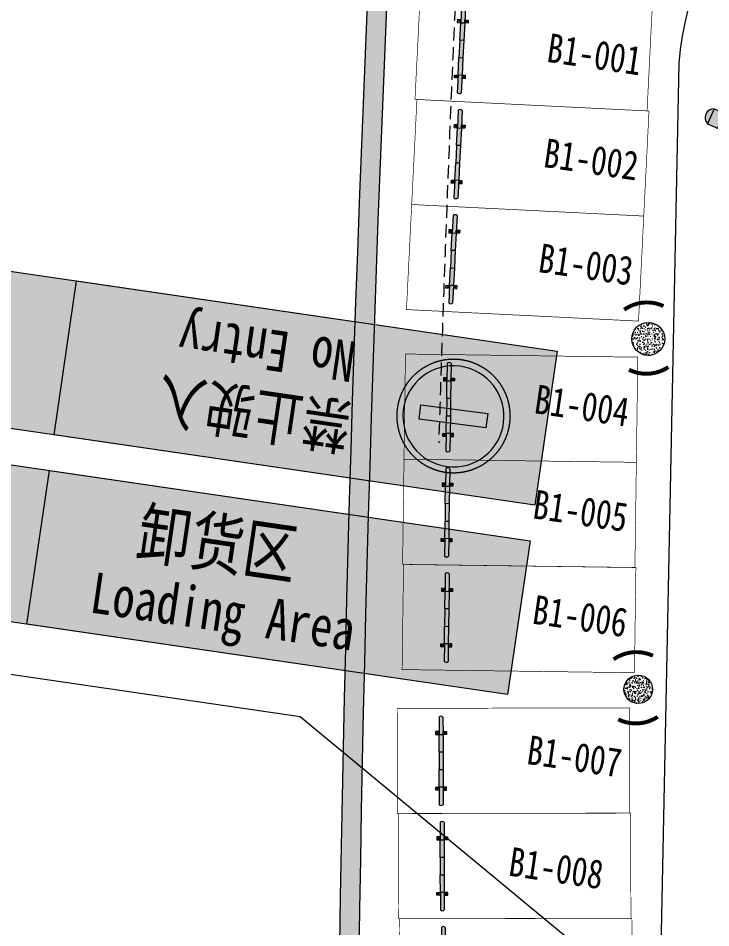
# Model space of a CAD drawing. Header units: inches. Extents: x -414268 to 632271, y -366004 to 318730.
# Drawn here: x 490944 to 506742, y 107159 to 127915 of the extents above; entities that cross this region are included whole.
import ezdxf

# ---------------------------------------------------------------- set-up
doc = ezdxf.new("R2010")
doc.units = ezdxf.units.IN
doc.header["$LTSCALE"] = 1200
doc.header["$MEASUREMENT"] = 0
doc.linetypes.add('DASHED', pattern=[19.049999999999997, 12.7, -6.35])
doc.linetypes.add('HIDDEN', pattern=[0.375, 0.25, -0.125])
doc.layers.get('0').update_dxf_attribs({"linetype": 'CONTINUOUS', "lineweight": 0})
for name, color, linetype, lineweight in [('0--PAI--', 7, 'CONTINUOUS', 0), ('0--PAI--BLACK', 7, 'CONTINUOUS', 0), ('0--PAI--HUANG', 40, 'CONTINUOUS', 0), ('0--PAI--RED', 1, 'CONTINUOUS', 0), ('0--弧型立面标', 7, 'CONTINUOUS', 0), ('0--挡车架', 7, 'CONTINUOUS', 0), ('0--灯箱字(黄底黑字)', 7, 'CONTINUOUS', 0), ('0--路缘线', 1, 'CONTINUOUS', 0), ('0－－车位', 4, 'CONTINUOUS', 0), ('0－－车位号码', 7, 'CONTINUOUS', 0), ('COL-GRID-UG-2$0$STR-COMP-0', 7, 'CONTINUOUS', 0), ('COL-GRID-UG-2$0$STR-COMP-4', 7, 'CONTINUOUS', 0), ('COLUMN', 7, 'CONTINUOUS', 0), ('HATCH', 7, 'CONTINUOUS', 0)]:
    doc.layers.add(name, color=color, linetype=linetype, lineweight=lineweight)
doc.layers.add('0--灯箱--字', color=7, linetype='CONTINUOUS', lineweight=0, true_color=0xf7f7f7)
doc.styles.add('-宋体', font='simsun.ttc', dxfattribs={"width": 0.8})
doc.styles.add('-黑体', font='simhei.ttf', dxfattribs={"width": 0.8})

# ---------------------------------------------------------------- blocks, each defined once
blk = doc.blocks.new('COL-GRID-UG-2$0$_65')
at = {"layer": 'COL-GRID-UG-2$0$STR-COMP-4'}
h = blk.add_hatch(dxfattribs=at)
h.set_pattern_fill('AR-CONC', color=251, scale=0.02000000000000003, angle=-71.45922951694362, style=0)
h.set_pattern_definition([(330.220170166661, (9.780911265253447, -53.02194924296044), (0.01310157522271839, -0.1434027500651823), [0.01500000000000002, -0.1650000000000003]), (275.2201701666611, (9.780911265253447, -53.02194924296044), (0.1431276881705953, 0.05400242977981085), [0.01200000000000002, -0.1320000000000001]), (20.67157016666113, (9.78200306402368, -53.03389947159923), (0.1562291924156083, -0.08940044134511446), [0.01274803800000002, -0.1402284224000002]), (326.4043701666611, (9.820276593525996, -53.01485199490259), (0.005293820626032765, -0.2159351186403456), [0.02250000000000003, -0.2475000000000004]), (16.85577016666115, (9.820717733939517, -53.03284658832125), (0.2249000141792535, -0.1493987403033274), [0.01912205760000002, -0.2103426000000002]), (271.4043701666612, (9.820276593525996, -53.01485199490259), (0.2249001308833271, -0.1493985647275436), [0.01800000000000001, -0.1980000000000001]), (301.2201701666611, (9.813983885486785, -53.03630897105332), (-0.05806413691702267, -0.1317746409733485), [0.01500000000000002, -0.1650000000000003]), (246.2201701666611, (9.813983885486785, -53.03630897105332), (0.1513631941852344, -0.02215809082988847), [0.01200000000000002, -0.1320000000000001]), (351.6715701666611, (9.809145200398241, -53.0472901880612), (0.0932989364987837, -0.1539328032737996), [0.01274803800000002, -0.1402284224000002]), (317.7201701666611, (9.780911265253447, -53.02194924296044), (0.06595388672758523, 0.009419767806314105), [0, -0.1304000000000001, 0, -0.1340000000000001, 0, -0.1325000000000001]), (287.720170166661, (9.780911265253447, -53.02194924296044), (0.08696608138238515, -0.03778290471883278), [0, -0.0764000000000001, 0, -0.1274000000000002, 0, -0.05050000000000007]), (247.7201701666611, (9.772997833668946, -52.97805690193655), (0.01450395159196302, -0.1058708647939462), [0, -0.05000000000000007, 0, -0.1560000000000002, 0, -0.2070000000000003]), (237.7201701666611, (9.769449209640019, -52.95837423780027), (0.04039841199479828, -0.1112342255436634), [0, -0.06500000000000007, 0, -0.1036000000000001, 0, -0.1470000000000002])])
edge = h.paths.add_edge_path()
edge.add_arc((-3.552713678800501e-15, 0), 0.325, 0, 360)
at = {"layer": 'COL-GRID-UG-2$0$STR-COMP-0'}
blk.add_circle((-3.552713678800501e-15, 0), 0.325, dxfattribs=at)
blk = doc.blocks.new('A$C6F4820FC')
at = {"layer": '0--挡车架'}
h = blk.add_hatch(color=256, dxfattribs=at)
h.paths.add_polyline_path([(1617.474230922457, 169.3952663332057), (1684.499301437642, 169.3952663332057), (1684.499301437642, 248.7905199443812), (1617.474230922457, 248.7905199443812)])
h.paths.add_polyline_path([(1638.848788944474, 209.0928931387934, -1), (1663.124743415625, 209.0928931387934, -1)], flags=16)
h.paths.add_polyline_path([(1617.474230922457, 1.272001827601343e-05), (1684.499301437642, 1.272001827601343e-05), (1684.499301437642, 79.39526633119387), (1617.474230922457, 79.39526633119384)])
h.paths.add_polyline_path([(1638.848788944473, 39.69763952560606, -1), (1663.124743415624, 39.69763952560606, -1)], flags=16)
h.paths.add_polyline_path([(351.069134268579, 248.7905199443813), (351.0691342685791, 169.3952663332057), (418.0942047837639, 169.3952663332057), (418.0942047837638, 248.7905199443812)])
h.paths.add_polyline_path([(396.7196467617473, 209.0928931387934, 1), (372.4436922905957, 209.0928931387934, 1)], flags=16)
h.paths.add_polyline_path([(418.0942047837639, 79.39526633119387), (351.0691342685791, 79.39526633119387), (351.0691342685791, 1.272001827601343e-05), (418.0942047837639, 1.272001827601343e-05)])
h.paths.add_polyline_path([(372.4436922905957, 39.69763952560606, -1), (396.7196467617473, 39.69763952560606, -1)], flags=16)
h = blk.add_hatch(color=256, dxfattribs=at)
h.paths.add_polyline_path([(2017.784217856827, 79.3952663297232, 0.3952043560108401), (2017.78421785311, 169.3952663332057), (1617.474230922457, 169.3952663332057), (1617.474230922458, 79.39526633119387), (1684.499301437642, 79.39526633119385)])
h.paths.add_polyline_path([(818.9364171714836, 169.3952663332057), (818.9364171714836, 79.39526633119385), (1216.632018534735, 79.39526633119385), (1216.632018534736, 169.3952663332057)])
h.paths.add_polyline_path([(418.094204783764, 79.39526633119385), (418.0942047837638, 169.3952663332057), (351.0691342685791, 169.3952663332057), (17.78421785310638, 169.395266333202, 0.3952043560108128), (17.78421784939219, 79.39526632972411)])
h = blk.add_hatch(color=40, dxfattribs=at)
h.paths.add_polyline_path([(1216.632018534736, 169.3952663332056), (1216.632018534735, 79.39526633119385), (1617.474230922457, 79.39526633119385), (1617.474230922457, 169.3952663332056)])
h.paths.add_polyline_path([(818.9364171714836, 79.39526633119385), (818.9364171714836, 169.3952663332057), (418.0942047837639, 169.3952663332057), (418.0942047837639, 79.39526633119385)])
for p, q in [((17.78421785310638, 169.395266333202), (418.0942047837639, 169.3952663332057)), ((17.78421784939155, 79.39526632972411), (418.0942047837639, 79.39526633119385)), ((818.9364171714838, 169.3952663332057), (1216.632018534736, 169.3952663332057)), ((818.9364171714838, 79.39526633119385), (1216.632018534735, 79.39526633119385)), ((1617.474230922457, 169.3952663332057), (2017.78421785311, 169.3952663332057)), ((1617.474230922457, 79.39526633119385), (2017.784217856827, 79.3952663297232))]:
    blk.add_line(p, q, dxfattribs=at)
for points in [[(418.0942047837639, 169.3952663332057), (351.0691342685791, 169.3952663332057), (351.0691342685791, 248.7905199443812), (418.0942047837639, 248.7905199443812)], [(1617.474230922457, 169.3952663332057), (1684.499301437642, 169.3952663332057), (1684.499301437642, 248.7905199443812), (1617.474230922457, 248.7905199443812)], [(418.0942047837639, 79.39526633119385), (351.0691342685791, 79.39526633119385), (351.0691342685791, 1.272001827601343e-05), (418.0942047837639, 1.272001827601343e-05)], [(1617.474230922457, 79.39526633119385), (1684.499301437642, 79.39526633119385), (1684.499301437642, 1.272001827601343e-05), (1617.474230922457, 1.272001827601343e-05)]]:
    blk.add_lwpolyline(points, close=True, dxfattribs=at)
at = {"layer": '0--挡车架', "color": 0}
for points in [[(818.9364171714838, 169.3952663332057), (818.9364171714838, 79.39526633119385), (418.0942047837639, 79.39526633119385), (418.0942047837639, 169.3952663332057)], [(1617.474230922457, 169.3952663332057), (1617.474230922457, 79.39526633119385), (1216.632018534735, 79.39526633119385), (1216.632018534736, 169.3952663332057)]]:
    blk.add_lwpolyline(points, close=True, dxfattribs=at)
at = {"layer": '0--挡车架'}
for centre in [(384.5816695261715, 209.0928931387934), (1650.986766180049, 209.0928931387934), (384.5816695261715, 39.69763952560606), (1650.986766180049, 39.69763952560606)]:
    blk.add_circle(centre, 12.13797723557582, dxfattribs=at)
for centre, start, end in [((65.82469069586296, 124.3952663294804), 136.8717046789877, 223.1282953162828), ((1969.743745010358, 124.3952663294804), 316.871704683716, 43.12829532101674)]:
    blk.add_arc(centre, 65.82466886578737, start, end, dxfattribs=at)
blk = doc.blocks.new('A$C001A7B1A')
at = {"layer": '0－－车位', "const_width": 15}
blk.add_lwpolyline([(2407.499988817268, 5307.500045389108), (7.499988817267877, 5307.500045389108), (7.499988817267877, 7.500045389109687), (2407.499988817268, 7.500045389109687)], close=True, dxfattribs=at)
at = {"layer": '0--挡车架'}
blk.add_blockref('A$C6F4820FC', (189.7157709641579, 883.1047790596294), dxfattribs=at)
blk = doc.blocks.new('A$C0C710915')
at = {"layer": '0--PAI--BLACK'}
h = blk.add_hatch(color=256, dxfattribs=at)
h.paths.add_polyline_path([(4874.999797726632, 380.0000303354063), (4874.999797726632, 3.033543907804415e-05, 0.6578947368417601)])
h.paths.add_polyline_path([(4624.999797726574, 380.0000303354209), (4374.99979772669, 380.0000303354245), (4374.999797726574, 3.033544271602295e-05), (4624.999797726632, 3.033544271602295e-05)])
h.paths.add_polyline_path([(4124.999797726574, 380.0000303354245), (3874.999797726574, 380.0000303354318), (3874.999797726632, 3.033543907804415e-05), (4124.999797726632, 3.033544635400176e-05)])
h.paths.add_polyline_path([(3624.999797726632, 380.0000303354282), (3374.999797726574, 380.0000303354282), (3374.999797726574, 3.033543544006534e-05), (3624.999797726632, 3.033543907804415e-05)])
h.paths.add_polyline_path([(3124.999797726574, 380.0000303354318), (2874.999797726574, 380.0000303354318), (2874.999797726574, 3.033543544006534e-05), (3124.999797726574, 3.033543907804415e-05)])
h.paths.add_polyline_path([(2374.999797726574, 3.033543544006534e-05), (2624.999797726632, 3.033543907804415e-05), (2624.999797726632, 380.0000303354354), (2374.999797726574, 380.0000303354391)])
h.paths.add_polyline_path([(2124.999797726632, 380.0000303354391), (1874.999797726574, 380.0000303354391), (1874.999797726574, 3.033543544006534e-05), (2124.999797726574, 3.033543907804415e-05)])
h.paths.add_polyline_path([(1624.999797726574, 380.0000303354464), (1374.999797726574, 380.00003033545), (1374.999797726574, 3.033543180208653e-05), (1624.999797726574, 3.033543907804415e-05)])
h.paths.add_polyline_path([(1124.999797726574, 380.0000303354464), (874.9997977265739, 380.0000303354464), (874.9997977265157, 3.033543544006534e-05), (1124.999797726574, 3.033543907804415e-05)])
h.paths.add_polyline_path([(624.9997977265157, 380.00003033545), (374.9997977265157, 380.0000303354536), (374.9997977265739, 3.033542452612892e-05), (624.9997977265157, 3.033542088815011e-05)])
h.paths.add_polyline_path([(124.9997977265739, 380.0000303354573, 0.6578947368418399), (124.9997977265739, 3.033547181985341e-05)])
at = {"layer": '0--PAI--HUANG'}
h = blk.add_hatch(color=40, dxfattribs=at)
h.paths.add_polyline_path([(4624.999797726632, 3.033543907804415e-05), (4874.999797726632, 3.033544271602295e-05), (4874.999797726632, 380.0000303354173), (4624.999797726632, 380.0000303354173)])
h.paths.add_polyline_path([(4374.99979772669, 380.0000303354209), (4124.99979772669, 380.0000303354282), (4124.999797726632, 3.033543907804415e-05), (4374.99979772669, 3.033544271602295e-05)])
h.paths.add_polyline_path([(3624.999797726574, 3.033543907804415e-05), (3874.999797726632, 3.033543907804415e-05), (3874.999797726574, 380.0000303354282), (3624.999797726516, 380.0000303354282)])
h.paths.add_polyline_path([(3124.999797726632, 3.033543907804415e-05), (3374.999797726574, 3.033543544006534e-05), (3374.999797726574, 380.0000303354318), (3124.999797726574, 380.0000303354354)])
h.paths.add_polyline_path([(2874.999797726574, 380.0000303354354), (2624.999797726632, 380.0000303354427), (2624.999797726574, 3.033543907804415e-05), (2874.999797726516, 3.033543907804415e-05)])
h.paths.add_polyline_path([(2374.999797726516, 380.0000303354464), (2124.999797726574, 380.00003033545), (2124.999797726574, 3.033543180208653e-05), (2374.999797726574, 3.033543180208653e-05)])
h.paths.add_polyline_path([(1874.999797726574, 380.0000303354427), (1624.999797726574, 380.0000303354427), (1624.999797726632, 3.033543180208653e-05), (1874.999797726574, 3.033543180208653e-05)])
h.paths.add_polyline_path([(1374.999797726574, 380.0000303354464), (1124.999797726574, 380.00003033545), (1124.999797726574, 3.033543180208653e-05), (1374.999797726574, 3.033543544006534e-05)])
h.paths.add_polyline_path([(874.9997977265157, 380.0000303354464), (624.9997977265739, 380.00003033545), (624.9997977266321, 3.033542816410773e-05), (874.9997977266321, 3.033542816410773e-05)])
h.paths.add_polyline_path([(374.9997977265739, 380.00003033545), (124.9997977265157, 380.0000303354573), (124.9997977266321, 3.033542816410773e-05), (374.9997977265739, 3.033543180208653e-05)])
for p, q in [((124.9997977265739, 380.0000303354609), (4874.999797726632, 380.0000303354245)), ((124.9997977265739, 380.0000303354573), (124.9997977265739, 3.033546090591699e-05)), ((374.9997977265739, 380.0000303354573), (374.9997977265739, 3.033546090591699e-05)), ((624.9997977265739, 380.0000303354573), (624.9997977265739, 3.033546090591699e-05)), ((874.9997977265739, 380.0000303354536), (874.9997977265739, 3.033546090591699e-05)), ((1124.999797726574, 380.00003033545), (1124.999797726574, 3.033545362995937e-05)), ((1374.999797726574, 380.00003033545), (1374.999797726574, 3.033545362995937e-05)), ((1624.999797726574, 380.00003033545), (1624.999797726574, 3.033545362995937e-05)), ((1874.999797726574, 380.0000303354464), (1874.999797726574, 3.033545362995937e-05)), ((2124.999797726574, 380.0000303354464), (2124.999797726574, 3.033545362995937e-05)), ((2374.999797726574, 380.0000303354464), (2374.999797726574, 3.033545362995937e-05)), ((2624.999797726574, 380.0000303354391), (2624.999797726574, 3.033545362995937e-05)), ((2874.999797726574, 380.0000303354391), (2874.999797726574, 3.033545362995937e-05)), ((3124.999797726574, 380.0000303354391), (3124.999797726574, 3.033544635400176e-05)), ((3374.999797726574, 380.0000303354391), (3374.999797726574, 3.033544635400176e-05)), ((3624.999797726574, 380.0000303354318), (3624.999797726574, 3.033544635400176e-05)), ((3874.999797726574, 380.0000303354318), (3874.999797726574, 3.033544635400176e-05)), ((4124.999797726632, 380.0000303354318), (4124.999797726632, 3.033543907804415e-05)), ((4374.999797726632, 380.0000303354318), (4374.999797726632, 3.033543907804415e-05)), ((4624.999797726632, 380.0000303354245), (4624.999797726632, 3.033543907804415e-05)), ((4874.999797726632, 380.0000303354245), (4874.999797726632, 3.033543907804415e-05)), ((124.9997977266903, 3.033543180208653e-05), (4874.999797726632, 3.033544271602295e-05))]:
    blk.add_line(p, q)
for centre, start, end in [((206.8997977266554, 190.0000303354645), 113.3185853070667, 246.6814146929501), ((4793.099797726551, 190.0000303354318), 293.3185853070499, 66.68141469293329)]:
    blk.add_arc(centre, 206.9000000000259, start, end)
blk = doc.blocks.new('A$C27BC456A')
blk.add_hatch(color=250).paths.add_polyline_path([(14884.73986124818, 112855.557986891), (14884.7398612483, 114955.557986891), (8329.665222129555, 114955.557986891), (8329.665222129554, 112855.5579868909)])
at = {"color": 250}
blk.add_lwpolyline([(8329.665222129552, 114955.557986891), (14884.73986124829, 114955.557986891), (14884.73986124818, 112855.557986891), (8329.665222129552, 112855.5579868909), (8329.665222129552, 114955.557986891)], dxfattribs=at)
blk = doc.blocks.new('A$C36DA1677')
at = {"layer": '0--PAI--RED'}
h = blk.add_hatch(color=256, dxfattribs=at)
edge = h.paths.add_edge_path()
edge.add_arc((119.9999975206229, 119.9999862235272), 120, 0, 360)
h.paths.add_polyline_path([(199.9999975206229, 102.9999862235272), (199.9999975206229, 136.9999862235272), (39.99999752062286, 136.9999862235272), (39.99999752062286, 102.9999862235272)], flags=16)
at = {"layer": '0--PAI--'}
blk.add_lwpolyline([(199.9999975206229, 102.9999862235272), (199.9999975206229, 136.9999862235272), (39.99999752062286, 136.9999862235272), (39.99999752062286, 102.9999862235272)], close=True, dxfattribs=at)
blk.add_circle((119.9999975206229, 119.9999862235272), 120, dxfattribs=at)
blk = doc.blocks.new('A$C443C2777')
at = {"layer": '0--PAI--', "xscale": 9, "yscale": 9, "zscale": 9}
blk.add_blockref('A$C36DA1677', (-1.10760738607496e-05, 0.0002598084975033998), dxfattribs=at)
blk = doc.blocks.new('A$C01A83D55')
at = {"linetype": 'DASHED', "lineweight": 15, "ltscale": 20, "true_color": 0xeff0f0}
h = blk.add_hatch(color=7, dxfattribs=at)
h.paths.add_polyline_path([(0.001749272341839969, 1675.198503647465, 1), (3350.398756567272, 1675.198503647465, 1)])
h.paths.add_polyline_path([(3168.192252922146, 1684.934839963926, -1), (182.2082529173179, 1684.934839963926, -1)], flags=16)
h.paths.add_polyline_path([(2670.528252921341, 1896.442039964268), (2670.528252921341, 1473.427639963584), (679.8722529181225, 1473.427639963584), (679.8722529181225, 1896.442039964268)], flags=0)
at = {"true_color": 0xeff0f0}
blk.add_hatch(color=7, dxfattribs=at).paths.add_polyline_path([(2670.528252921341, 1473.427639963584), (2670.528252921341, 1896.442039964268), (679.8722529181226, 1896.442039964268), (679.8722529181229, 1473.427639963584)])
at = {"linetype": 'DASHED', "lineweight": 15, "ltscale": 20}
blk.add_circle((1675.200252919807, 1675.198503647465), 1675.198503647465, dxfattribs=at)
at = {"xscale": 1.382400000002235, "yscale": 1.382400000002235, "zscale": 1.382400000002235}
blk.add_blockref('A$C443C2777', (182.208299076301, 191.9426522036083), dxfattribs=at)

msp = doc.modelspace()

# ---------------------------------------------------------------- hatches: boundary and pattern name
at = {"lineweight": 0, "ltscale": 5}
for points in [[(491763.3237138345, 118407.0079148474), (485910.5860521804, 119262.9792120031), (486424.1688304742, 122774.6218089951), (492276.9064921277, 121918.6505118393)], [(485804.5652492904, 118451.2835073685), (491657.3029113989, 117595.3122101509), (491143.7201330681, 114083.669612886), (485290.9824709595, 114939.6409101035)]]:
    msp.add_hatch(color=152, dxfattribs=at).paths.add_polyline_path(points)
msp.add_hatch(color=250).paths.add_polyline_path([(491143.7201274128, 114083.6696079786), (502105.186477547, 112480.5393959472), (502618.7692557792, 115992.1819931116), (491657.3029055982, 117595.3122051497)])
at = {"layer": '0--灯箱--字', "true_color": 0xf7f7f7}
msp.add_hatch(color=7, dxfattribs=at).paths.add_polyline_path([(501618.7864617869, 114316.242638278), (500990.4363179899, 113881.4865270434), (500516.0619744547, 113950.8644567684), (500937.0565710484, 114242.1510513531), (499841.3529958922, 114402.3992744551), (499891.1241193798, 114742.7113034366), (500986.8276945357, 114582.4630803348), (500666.8835607726, 114982.1130293918), (501141.2579043086, 114912.7350996667)])
at = {"layer": 'HATCH'}
h = msp.add_hatch(color=256, dxfattribs=at)
edge = h.paths.add_edge_path()
edge.add_line((588533.53552742, 63914.13783982136), (587631.6445157949, 52530.29374800178))
edge.add_line((587631.6445157954, 52530.29374800176), (582231.3418163301, 48246.89163677944))
edge.add_line((582231.3418163296, 48246.89163677946), (507277.6579185803, 59208.83030561862))
edge.add_arc((508659.6392817967, 68658.3079373041), 9550.000000000055, 182.0416388168132, 261.6795084696296, ccw=False)
edge.add_arc((1254366.282031745, 95241.56315285432), 755730.3176841735, 176.5958657650797, 182.0416388168121, ccw=False)
edge.add_arc((515953.475660032, 223648.259064918), 85048.17231164378, 259.1673376933245, 271.7996835682901)
edge.add_line((518624.4338403405, 138642.0381399169), (593585.3319958571, 127678.8972608814))
edge.add_line((593585.331995857, 127678.8972608814), (588969.1150528588, 69412.1074872252))
edge.add_line((588969.1150528588, 69412.10748722519), (589418.9188329484, 69391.83290261228))
edge.add_line((589418.9188329482, 69391.83290261232), (594067.1895815647, 128063.2120568104))
edge.add_line((594067.1895815649, 128063.2120568104), (518650.0750429698, 139093.0752484393))
edge.add_arc((515953.475660032, 223648.2590649184), 84598.17231164408, 258.8202296071572, 271.82663448985, ccw=False)
edge.add_arc((1254366.282031695, 95241.56315285833), 756180.3176841233, 176.5569181426755, 182.0416388168125)
edge.add_arc((508659.6392817969, 68658.307937304), 9999.999999999996, 182.0416388168119, 261.6795084696291)
edge.add_line((507212.5383779053, 58763.56696171717), (582358.6336102386, 47773.48823172005))
edge.add_line((582358.6336102388, 47773.48823172004), (588064.7673354682, 52299.46883054531))
edge.add_line((588064.7673354682, 52299.4688305453), (588984.4407651857, 63907.76606862258))
edge.add_line((588984.4407651857, 63907.7660686226), (588533.5355274202, 63914.13783982133))

# ---------------------------------------------------------------- linework, layer by layer
at = {"color": 250}
for points in [[(502724.7900685863, 116803.8776971045), (474631.6492918536, 120912.5399225653), (475145.2320700361, 124424.1825196569), (503238.3728467696, 120315.5202941961), (502724.7900685863, 116803.8776971045)], [(474525.6284784711, 120100.844219009), (502618.7692557794, 115992.1819931116), (502105.1864775424, 112480.539395948), (474012.0457002344, 116589.2016218453), (474525.6284784712, 120100.8442190089)], [(491657.3029065974, 117595.3122048656), (502618.7692567788, 115992.1819928273), (502105.1864785462, 112480.539395663), (491143.7201284121, 114083.6696076945), (491657.3029065974, 117595.3122048656)], [(491657.3029055982, 117595.3122051497), (502618.7692557792, 115992.1819931116), (502105.186477547, 112480.5393959472), (491143.7201274128, 114083.6696079786), (491657.3029055982, 117595.3122051497)]]:
    msp.add_lwpolyline(points, dxfattribs=at)
at = {"color": 6}
msp.add_lwpolyline([(506601.2560850824, 104338.1337672045), (497373.1645918947, 111969.8161666004), (473839.8200105033, 115411.6016437816)], dxfattribs=at)
at = {"linetype": 'HIDDEN'}
msp.add_arc((1254366.282031643, 95241.5631528558), 754180.3176840724, 176.5757206166289, 178.2537011354961, dxfattribs=at)
at = {"layer": '0--弧型立面标', "const_width": 89.99999999999999}
for points in [[(505662.8904097197, 121346.2450263674, 0.2679491924311205), (504766.6738870674, 121263.8075074502, 0.2679491924311205)], [(505772.3286888016, 119951.9892745299, -0.2679491924311205), (504874.2256169256, 119893.5866009006, -0.2679491924311205)], [(505420.9052060008, 113366.9849409814, 0.2679491924311205), (504524.6886833486, 113284.5474220642, 0.2679491924311205)], [(505530.3434850824, 111972.7291891439, -0.2679491924311205), (504632.2404132066, 111914.3265155146, -0.2679491924311205)]]:
    msp.add_lwpolyline(points, format="xyb", dxfattribs=at)
at = {"layer": '0--路缘线'}
msp.add_line((506014.9920724187, 126890.7500319822), (505285.1957837779, 90956.8579215879), dxfattribs=at)
msp.add_lwpolyline([(535993.5789700397, 131402.3082711456), (520733.390559701, 133634.1327645796), (515304.3363393291, 132986.2934965708), (512280.2693638709, 132999.6784652848, 0.378982944315647), (506014.9920724094, 126890.7500319126)], format="xyb", dxfattribs=at)
at = {"layer": 'COLUMN'}
for points in [[(589418.9188329482, 69391.83290261232), (594067.1895815649, 128063.2120568104), (518650.0750429698, 139093.0752484393, -0.0568121518568378), (499550.9060648663, 140655.4493212642, 0.02393617834455015), (498665.9872773551, 68302.0501456478, 0.3621818479760388), (507212.5383779053, 58763.56696171717), (582358.6336102388, 47773.48823172004), (588064.7673354682, 52299.4688305453), (588984.4407651857, 63907.7660686226)], [(588533.53552742, 63914.13783982136), (587631.6445157954, 52530.29374800176), (582231.3418163296, 48246.89163677946), (507277.6579185805, 59208.83030561863, -0.3621818479760353), (499115.7016175549, 68318.08174627219, -0.02376614060674694), (499969.4157191485, 140115.6220817765, 0.05517489396830241), (518624.4338403405, 138642.0381399169), (593585.331995857, 127678.8972608814), (588969.1150528588, 69412.10748722519)]]:
    msp.add_lwpolyline(points, format="xyb", dxfattribs=at)

# ---------------------------------------------------------------- block references
for name, p, rotation in [('A$C001A7B1A', (500106.8922882277, 128467.0962721125), 267.1490599550702), ('A$C001A7B1A', (500031.7486326784, 126067.975035275), 267.1490599550702), ('A$C0C710915', (506554.0310841713, 125550.5748856719), 336.6588457214218), ('A$C001A7B1A', (499912.3780075455, 123670.9454872982), 267.1490599550702), ('A$C001A7B1A', (499769.2864058141, 120259.2546667728), 269.2256802589325), ('A$C001A7B1A', (499736.8527635295, 117859.4738311824), 269.2256802589325), ('A$C001A7B1A', (499726.2354284428, 115458.2056618744), 269.2256802589325), ('A$C001A7B1A', (499580.4397088426, 112174.0128144842), 270.1100696734152), ('A$C001A7B1A', (499606.8666009756, 109772.5299094112), 270.1100696734152), ('A$C001A7B1A', (499633.2876389931, 107374.0943077941), 270.1100696734152)]:
    msp.add_blockref(name, p, dxfattribs=dict(rotation=rotation))
at = {"xscale": 1.689999999944121, "yscale": 1.690000000002327, "zscale": 1.68999999998348, "rotation": 171.6793996826179}
msp.add_blockref('A$C27BC456A', (544767.6481885705, 306996.6689319062), dxfattribs=at)
at = {"linetype": 'DASHED', "lineweight": 15, "ltscale": 20, "xscale": -0.7722624006963119, "yscale": 0.7722624001034998, "zscale": 0.7722623999943102, "rotation": 172.7000547093882}
msp.add_blockref('A$C01A83D55', (499754.3019562492, 120284.327839197), dxfattribs=at)
at = {"layer": 'COL-GRID-UG-2$0$STR-COMP-4', "rotation": 351.6793996836047}
for p, xscale, yscale, zscale in [((505314.9594372397, 120596.3006839204), 1153.846153846114, 1153.846153846151, 1153.846153846154), ((505314.9594372397, 120596.3006839204), 1153.846153846114, 1153.846153846151, 1153.846153846154), ((505086.9970424709, 112599.5492718389), 1000.000000000049, 999.9999999999962, 1000)]:
    msp.add_blockref('COL-GRID-UG-2$0$_65', p, dxfattribs=dict(at, xscale=xscale, yscale=yscale, zscale=zscale))

# ---------------------------------------------------------------- texts
at = {"layer": '0--灯箱字(黄底黑字)', "color": 7, "true_color": 0xffffff, "style": '-宋体', "width": 0.8}
for s, height, rotation, p in [('No Entry', 929.4999999931516, 171.6793996840077, (498679.7732381217, 120523.6880603744)), ('禁止驶入', 1013.999999992529, 171.6793996840077, (498592.0183730357, 119074.1204490914)), ('卸货区', 1115.399999992013, 351.6793996836608, (493602.7034822459, 115643.4031631128)), ('Loading Area', 929.4999999931516, 351.6793996836611, (492547.0998082419, 114360.3454102531))]:
    msp.add_text(s, height=height, rotation=rotation, dxfattribs=at).set_placement(p)
at = {"layer": '0－－车位号码', "style": '-黑体', "width": 0.8}
for s, p in [('B1-001', (502977.1973151522, 126921.2042501703)), ('B1-002', (502902.0536596031, 124522.0830133327)), ('B1-003', (502782.68303447, 122125.0534653559)), ('B1-004', (502689.4159598281, 118904.2359202329)), ('B1-005', (502656.9823175438, 116504.4550846425)), ('B1-006', (502646.3649824568, 114103.1869153345)), ('B1-007', (502519.6820186065, 110900.8077942825)), ('B1-008', (502103.6898080776, 108351.9203760844))]:
    msp.add_text(s, height=660, rotation=351.67939968401, dxfattribs=at).set_placement(p)

doc.saveas('drawing.dxf')
